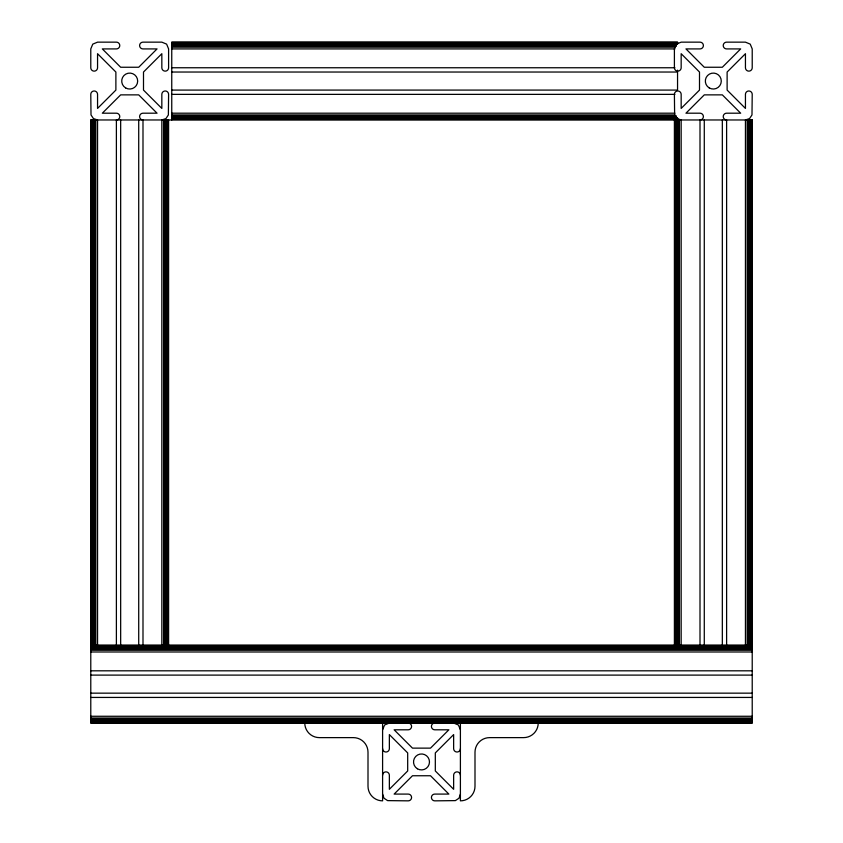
<?xml version="1.0" encoding="UTF-8"?>
<svg xmlns="http://www.w3.org/2000/svg" width="843" height="843" viewBox="0 0 843 843"><rect width="100%" height="100%" fill="white"/><g stroke="black" fill="none" stroke-linecap="round" stroke-linejoin="round"><path stroke-width="1.26" d="M382.596 729.806L384.577 725.022L389.361 723.031M460.404 794.085L459.014 798.205L455.389 800.618L434.809 800.85A3.383 3.383 0 0 1 431.426 797.467A3.383 3.383 0 0 1 434.809 794.085L448.855 794.085L430.52 775.75L412.48 775.75L394.145 794.085L408.191 794.085A3.383 3.383 0 0 1 411.574 797.467A3.383 3.383 0 0 1 408.191 800.85L387.611 800.618L383.986 798.205L382.596 794.085M171.751 42.382L677.551 42.382M171.751 42.666L677.551 42.666M171.751 43.056L677.551 43.056M171.751 43.551L677.551 43.551L677.551 42.15L171.751 42.15L171.751 119.969M171.751 44.131L677.551 44.131M171.751 44.795L676.234 44.795M171.751 45.533L676.234 45.533M171.751 46.333L676.234 46.333M171.751 47.166L674.916 47.166M171.751 48.915L674.916 48.915M171.751 67.756L674.916 67.756M171.751 72.034L677.551 72.034L677.551 90.085L171.751 90.085M171.751 94.363L674.916 94.363M171.751 113.194L674.916 113.194M171.751 114.943L674.916 114.943M171.751 115.786L676.234 115.786M171.751 116.576L676.234 116.576M171.751 117.314L676.234 117.314M171.751 117.978L677.551 117.978M171.751 118.568L677.551 118.568M171.751 119.063L677.551 119.063M171.751 119.453L677.551 119.453M90.781 645.222L752.219 645.222M90.781 645.453L752.219 645.453M90.781 645.738L752.219 645.738M90.781 646.128L752.219 646.128M90.781 646.623L752.219 646.623M90.781 647.203L752.219 647.203M90.781 647.867L752.219 647.867M90.781 648.604L752.219 648.604M90.781 649.395L752.219 649.395M90.781 650.238L752.219 650.238M90.781 651.987L752.219 651.987M90.781 670.817L752.219 670.817M90.781 675.106L752.219 675.106M90.781 693.157L752.219 693.157M90.781 697.435L752.219 697.435M90.781 716.265L752.219 716.265M90.781 718.015L752.219 718.015M90.781 718.858L752.219 718.858M90.781 719.648L752.219 719.648M90.781 720.386L752.219 720.386M90.781 721.05L752.219 721.05M90.781 721.64L752.219 721.64M90.781 722.124L752.219 722.124M90.781 722.514L752.219 722.514M90.781 722.799L752.219 722.799M453.639 723.031L458.423 725.022L460.404 729.806M751.988 119.969L751.988 645.222M751.703 119.969L751.703 645.222M751.313 119.969L751.313 645.222M750.818 119.969L750.818 645.222M750.228 119.969L750.228 645.222M749.564 119.969L749.564 645.222M748.826 119.969L748.826 645.222M748.036 119.969L748.036 645.222M747.193 119.969L747.193 645.222M745.444 645.222L745.444 119.969L749.564 118.568L751.988 114.943L752.219 94.363A3.383 3.383 0 0 0 748.826 90.981A3.383 3.383 0 0 0 745.444 94.363L745.444 108.41L727.119 90.085L727.119 72.034L745.444 53.71L745.444 67.756A3.383 3.383 0 0 0 748.826 71.139A3.383 3.383 0 0 0 752.219 67.756L752.219 48.915L750.228 44.131L745.444 42.15L726.613 42.15A3.383 3.383 0 0 0 723.231 45.533A3.383 3.383 0 0 0 726.613 48.915L740.66 48.915L722.335 67.25L704.284 67.25L685.96 48.915L700.006 48.915A3.383 3.383 0 0 0 703.389 45.533A3.383 3.383 0 0 0 700.006 42.15L681.165 42.15L676.381 44.131L674.4 48.915L674.4 67.756A3.383 3.383 0 0 0 677.783 71.139A3.383 3.383 0 0 0 681.165 67.756L681.165 53.71L699.5 72.034L699.5 90.085L681.165 108.41L681.165 94.363A3.383 3.383 0 0 0 677.783 90.981A3.383 3.383 0 0 0 674.4 94.363L674.632 114.943L677.045 118.568L681.165 119.969L681.165 645.222M726.613 645.222L726.613 119.969A3.383 3.383 0 0 1 723.231 116.576A3.383 3.383 0 0 1 726.613 113.194L740.66 113.194L722.335 94.869L704.284 94.869L685.96 113.194L700.006 113.194A3.383 3.383 0 0 1 703.389 116.576A3.383 3.383 0 0 1 700.006 119.969L700.006 645.222M722.335 119.969L722.335 645.222M704.284 119.969L704.284 645.222M679.416 119.969L679.416 645.222M678.583 119.969L678.583 645.222M677.783 119.969L677.783 645.222M677.551 70.148L677.551 71.139M677.551 118.273L677.551 119.969M677.045 119.969L677.045 645.222M676.381 119.969L676.381 645.222M675.801 119.969L675.801 645.222M675.306 119.969L675.306 645.222M674.916 119.969L674.916 645.222M674.632 119.969L674.632 645.222M674.4 119.969L674.4 645.222M460.404 723.031L460.404 800.85A14.594 14.594 0 0 0 474.999 786.256L474.999 752.219A14.594 14.594 0 0 1 489.593 737.625L523.629 737.625A14.594 14.594 0 0 0 538.224 723.031M382.596 723.031L382.596 800.85A14.594 14.594 0 0 1 368.001 786.256L368.001 752.219A14.594 14.594 0 0 0 353.407 737.625L319.371 737.625A14.594 14.594 0 0 1 304.776 723.031M168.6 119.969L168.6 645.222M168.368 119.969L168.368 645.222M168.084 119.969L168.084 645.222M167.694 119.969L167.694 645.222M167.199 119.969L167.199 645.222M166.619 119.969L166.619 645.222M165.955 119.969L165.955 645.222M165.217 119.969L165.217 645.222M164.417 119.969L164.417 645.222M163.584 119.969L163.584 645.222M161.835 645.222L161.835 119.969L165.955 118.568L168.368 114.943L168.6 94.363A3.383 3.383 0 0 0 165.217 90.981A3.383 3.383 0 0 0 161.835 94.363L161.835 108.41L143.5 90.085L143.5 72.034L161.835 53.71L161.835 67.756A3.383 3.383 0 0 0 165.217 71.139A3.383 3.383 0 0 0 168.6 67.756L168.6 48.915L166.619 44.131L161.835 42.15L142.994 42.15A3.383 3.383 0 0 0 139.611 45.533A3.383 3.383 0 0 0 142.994 48.915L157.04 48.915L138.716 67.25L120.665 67.25L102.34 48.915L116.387 48.915A3.383 3.383 0 0 0 119.769 45.533A3.383 3.383 0 0 0 116.387 42.15L97.556 42.15L92.772 44.131L90.781 48.915L90.781 67.756A3.383 3.383 0 0 0 94.174 71.139A3.383 3.383 0 0 0 97.556 67.756L97.556 53.71L115.881 72.034L115.881 90.085L97.556 108.41L97.556 94.363A3.383 3.383 0 0 0 94.174 90.981A3.383 3.383 0 0 0 90.781 94.363L91.012 114.943L93.436 118.568L97.556 119.969L97.556 645.222M142.994 645.222L142.994 119.969A3.383 3.383 0 0 1 139.611 116.576A3.383 3.383 0 0 1 142.994 113.194L157.04 113.194L138.716 94.869L120.665 94.869L102.34 113.194L116.387 113.194A3.383 3.383 0 0 1 119.769 116.576A3.383 3.383 0 0 1 116.387 119.969L116.387 645.222M138.716 119.969L138.716 645.222M120.665 119.969L120.665 645.222M95.807 119.969L95.807 645.222M94.964 119.969L94.964 645.222M94.174 119.969L94.174 645.222M93.436 119.969L93.436 645.222M92.772 119.969L92.772 645.222M92.182 119.969L92.182 645.222M91.687 119.969L91.687 645.222M91.297 119.969L91.297 645.222M91.012 119.969L91.012 645.222M434.809 723.031A3.383 3.383 0 0 0 431.426 726.424A3.383 3.383 0 0 0 434.809 729.806L448.855 729.806L430.52 748.131L412.48 748.131L394.145 729.806L408.191 729.806A3.383 3.383 0 0 0 411.574 726.424A3.383 3.383 0 0 0 408.191 723.031M382.596 748.637A3.383 3.383 0 0 0 385.978 752.019A3.383 3.383 0 0 0 389.361 748.637L389.361 734.59L407.685 752.915L407.685 770.966L389.361 789.29L389.361 775.244A3.383 3.383 0 0 0 385.978 771.861A3.383 3.383 0 0 0 382.596 775.244M460.404 748.637A3.383 3.383 0 0 1 457.022 752.019A3.383 3.383 0 0 1 453.639 748.637L453.639 734.59L435.315 752.915L435.315 770.966L453.639 789.29L453.639 775.244A3.383 3.383 0 0 1 457.022 771.861A3.383 3.383 0 0 1 460.404 775.244M752.219 119.969L90.781 119.969L90.781 723.031L752.219 723.031L752.219 119.969M417.401 768.784A7.977 7.977 0 0 0 429.477 762.072A7.977 7.977 0 0 0 417.622 754.97A7.977 7.977 0 0 0 417.401 768.784M125.596 87.904A7.977 7.977 0 0 0 137.672 81.181A7.977 7.977 0 0 0 125.818 74.089A7.977 7.977 0 0 0 125.596 87.904M709.216 87.904A7.977 7.977 0 0 0 721.281 81.181A7.977 7.977 0 0 0 709.427 74.089A7.977 7.977 0 0 0 709.216 87.904"/></g></svg>
